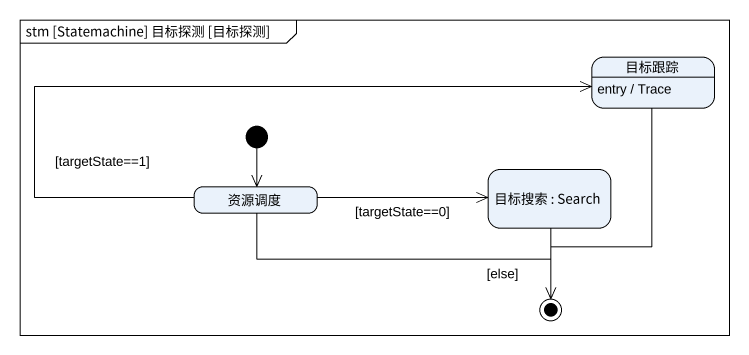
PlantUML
@startuml
mainframe stm [Statemachine] 目标探测 [目标探测]
hide empty description
state 目标跟踪
目标跟踪 : entry / Trace
state 资源调度
state "目标搜索 : Search" as 目标搜索
[*] --> 资源调度
资源调度 -right-> 目标跟踪 : [targetState==1]
资源调度 -right-> 目标搜索 : [targetState==0]
目标跟踪 --> [*]
资源调度 -right-> [*] : [else]
目标搜索 --> [*]
@enduml
